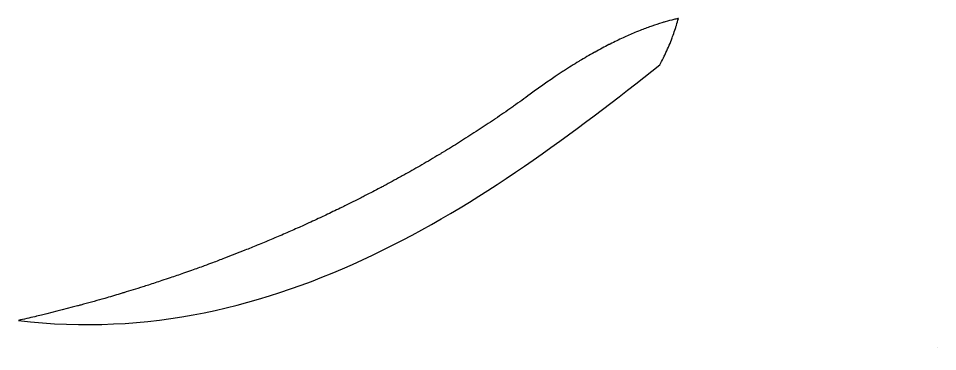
# Model space of a CAD drawing. Header units: centimetres. Extents: x -10.9 to 10.9, y -3.7 to 5.7.
# Drawn here: x -5.833 to -3.047, y -1.114 to -0.104 of the extents above; entities that cross this region are included whole.
import ezdxf

# ---------------------------------------------------------------- set-up
doc = ezdxf.new("R2010")
doc.units = ezdxf.units.CM
doc.header["$MEASUREMENT"] = 0
doc.layers.add('Camada 1', color=7, linetype='Continuous')

msp = doc.modelspace()

# ---------------------------------------------------------------- linework, layer by layer
at = {"layer": 'Camada 1'}
for points, knots in [([(-3.83234, -0.10446), (-3.83425, -0.11152), (-3.83631, -0.11859), (-3.83856, -0.12552), (-3.83856, -0.12552), (-3.83949, -0.12867), (-3.84047, -0.13176), (-3.84142, -0.13473), (-3.84142, -0.13473), (-3.8437, -0.14187), (-3.84613, -0.14883), (-3.84859, -0.15579), (-3.84859, -0.15579), (-3.8496, -0.15844), (-3.85055, -0.16106), (-3.85155, -0.16354), (-3.85155, -0.16354), (-3.85425, -0.17103), (-3.85713, -0.17833), (-3.8601, -0.1855), (-3.8601, -0.1855), (-3.86095, -0.18756), (-3.86185, -0.1895), (-3.86267, -0.19151), (-3.86267, -0.19151), (-3.86587, -0.1991), (-3.86926, -0.20649), (-3.87264, -0.21376), (-3.87264, -0.21376), (-3.87354, -0.21551), (-3.87425, -0.21723), (-3.8751, -0.21889), (-3.8751, -0.21889), (-3.8788, -0.22632), (-3.88256, -0.2336), (-3.88637, -0.2408), (-3.88637, -0.2408), (-3.88714, -0.24218), (-3.88785, -0.2435), (-3.88865, -0.2449), (-3.88865, -0.2449), (-4.40408, -0.65532), (-5.04641, -1.11416), (-5.83289, -1.01986), (-5.83289, -1.01986), (-5.83278, -1.01986), (-5.8326, -1.01975), (-5.83247, -1.01975), (-5.83247, -1.01975), (-5.81596, -1.01605), (-5.79945, -1.01213), (-5.78291, -1.00829), (-5.78291, -1.00829), (-5.78124, -1.00789), (-5.77966, -1.00752), (-5.77799, -1.00697), (-5.77799, -1.00697), (-5.73666, -0.99731), (-5.69531, -0.98689), (-5.65398, -0.97575), (-5.65398, -0.97575), (-5.65059, -0.97477), (-5.64721, -0.9739), (-5.64382, -0.973), (-5.64382, -0.973), (-5.62234, -0.96723), (-5.60088, -0.96128), (-5.5795, -0.95514), (-5.5795, -0.95514), (-5.57662, -0.95432), (-5.57392, -0.9535), (-5.57117, -0.95279), (-5.57117, -0.95279), (-5.55548, -0.94829), (-5.53987, -0.94366), (-5.52431, -0.93898), (-5.52431, -0.93898), (-5.52058, -0.93782), (-5.51677, -0.93668), (-5.51309, -0.93559), (-5.51309, -0.93559), (-5.49409, -0.92985), (-5.47512, -0.92395), (-5.45615, -0.91794), (-5.45615, -0.91794), (-5.45036, -0.91609), (-5.44443, -0.91416), (-5.43853, -0.91233), (-5.43853, -0.91233), (-5.42496, -0.90799), (-5.41162, -0.90357), (-5.39805, -0.89905), (-5.39805, -0.89905), (-5.38958, -0.89625), (-5.38117, -0.89339), (-5.3727, -0.89061), (-5.3727, -0.89061), (-5.35934, -0.88606), (-5.34616, -0.88151), (-5.33277, -0.87685), (-5.33277, -0.87685), (-5.32462, -0.87399), (-5.31631, -0.87113), (-5.30798, -0.8682), (-5.30798, -0.8682), (-5.29512, -0.86357), (-5.28229, -0.85897), (-5.2694, -0.85428), (-5.2694, -0.85428), (-5.26114, -0.85116), (-5.25281, -0.84809), (-5.24437, -0.84497), (-5.24437, -0.84497), (-5.23233, -0.84055), (-5.2204, -0.836), (-5.20839, -0.83145), (-5.20839, -0.83145), (-5.19802, -0.8274), (-5.18749, -0.82335), (-5.17709, -0.81931), (-5.17709, -0.81931), (-5.16688, -0.81531), (-5.15648, -0.81121), (-5.14616, -0.80711), (-5.14616, -0.80711), (-5.13372, -0.80208), (-5.12134, -0.79711), (-5.10883, -0.79192), (-5.10883, -0.79192), (-5.10177, -0.78914), (-5.09473, -0.78623), (-5.08772, -0.78329), (-5.08772, -0.78329), (-5.07356, -0.77736), (-5.05952, -0.77141), (-5.04549, -0.76538), (-5.04549, -0.76538), (-5.03837, -0.76236), (-5.03131, -0.75935), (-5.02422, -0.75623), (-5.02422, -0.75623), (-5.01017, -0.7502), (-4.99617, -0.74395), (-4.98223, -0.73774), (-4.98223, -0.73774), (-4.9762, -0.73509), (-4.97022, -0.73229), (-4.96424, -0.72964), (-4.96424, -0.72964), (-4.94881, -0.72265), (-4.93355, -0.71562), (-4.91826, -0.7085), (-4.91826, -0.7085), (-4.91254, -0.70577), (-4.90686, -0.70313), (-4.90117, -0.7004), (-4.90117, -0.7004), (-4.88664, -0.69352), (-4.87209, -0.68656), (-4.85762, -0.67942), (-4.85762, -0.67942), (-4.8528, -0.6772), (-4.84809, -0.67484), (-4.84333, -0.67249), (-4.84333, -0.67249), (-4.82695, -0.66445), (-4.81057, -0.65624), (-4.7943, -0.64794), (-4.7943, -0.64794), (-4.78993, -0.64588), (-4.78573, -0.6436), (-4.78147, -0.64135), (-4.78147, -0.64135), (-4.76642, -0.63365), (-4.75139, -0.6259), (-4.73644, -0.61796), (-4.73644, -0.61796), (-4.73258, -0.61592), (-4.72866, -0.61391), (-4.72493, -0.6118), (-4.72493, -0.6118), (-4.70808, -0.60286), (-4.6913, -0.59368), (-4.67471, -0.58465), (-4.67471, -0.58465), (-4.67138, -0.58282), (-4.66812, -0.58087), (-4.66471, -0.57907), (-4.66471, -0.57907), (-4.64862, -0.57013), (-4.63251, -0.56108), (-4.61658, -0.55182), (-4.61658, -0.55182), (-4.61428, -0.5505), (-4.61192, -0.54925), (-4.60962, -0.54788), (-4.60962, -0.54788), (-4.5924, -0.53796), (-4.57517, -0.52782), (-4.55816, -0.51761), (-4.55816, -0.51761), (-4.55578, -0.51618), (-4.55345, -0.51475), (-4.55115, -0.51335), (-4.55115, -0.51335), (-4.53469, -0.50351), (-4.51832, -0.49348), (-4.50215, -0.4834), (-4.50215, -0.4834), (-4.50027, -0.48218), (-4.49826, -0.48112), (-4.49641, -0.47991), (-4.49641, -0.47991), (-4.47942, -0.46922), (-4.46252, -0.4584), (-4.44572, -0.44752), (-4.44572, -0.44752), (-4.44368, -0.44628), (-4.44159, -0.44477), (-4.43937, -0.44342), (-4.43937, -0.44342), (-4.42291, -0.43265), (-4.40643, -0.42172), (-4.39018, -0.41072), (-4.39018, -0.41072), (-4.38923, -0.41008), (-4.38833, -0.40948), (-4.38735, -0.40881), (-4.38735, -0.40881), (-4.37055, -0.39738), (-4.3538, -0.38582), (-4.33716, -0.3741), (-4.33716, -0.3741), (-4.33557, -0.37299), (-4.33388, -0.3718), (-4.33237, -0.37069), (-4.33237, -0.37069), (-4.31546, -0.35884), (-4.29874, -0.34682), (-4.28215, -0.33457), (-4.28215, -0.33457), (-4.24762, -0.30904), (-4.21402, -0.28581), (-4.18161, -0.26467), (-4.18161, -0.26467), (-4.18127, -0.26448), (-4.1809, -0.26422), (-4.1805, -0.26393), (-4.1805, -0.26393), (-4.16481, -0.25385), (-4.14931, -0.24414), (-4.13417, -0.23496), (-4.13417, -0.23496), (-4.13348, -0.23438), (-4.13264, -0.23401), (-4.13197, -0.23353), (-4.13197, -0.23353), (-4.11692, -0.22451), (-4.10212, -0.21594), (-4.0876, -0.20779), (-4.0876, -0.20779), (-4.08678, -0.20731), (-4.08591, -0.20686), (-4.0849, -0.20639), (-4.0849, -0.20639), (-4.07072, -0.19848), (-4.0568, -0.19102), (-4.0431, -0.18401), (-4.0431, -0.18401), (-4.04191, -0.18335), (-4.04069, -0.18279), (-4.03937, -0.18218), (-4.03937, -0.18218), (-4.02603, -0.1753), (-4.01294, -0.16906), (-4.00005, -0.16313), (-4.00005, -0.16313), (-3.99873, -0.16255), (-3.99746, -0.16178), (-3.99619, -0.16125), (-3.99619, -0.16125), (-3.98373, -0.15569), (-3.97158, -0.15043), (-3.95955, -0.14545), (-3.95955, -0.14545), (-3.95738, -0.1445), (-3.9551, -0.14368), (-3.95296, -0.1428), (-3.95296, -0.1428), (-3.94177, -0.13828), (-3.93076, -0.1341), (-3.91997, -0.13021), (-3.91997, -0.13021), (-3.91754, -0.12936), (-3.91502, -0.12854), (-3.91261, -0.12759), (-3.91261, -0.12759), (-3.90234, -0.1241), (-3.89232, -0.12079), (-3.88239, -0.11783), (-3.88239, -0.11783), (-3.87914, -0.11685), (-3.87591, -0.11585), (-3.87265, -0.11495), (-3.87265, -0.11495), (-3.8636, -0.11238), (-3.85474, -0.1099), (-3.8459, -0.10778), (-3.8459, -0.10778), (-3.84198, -0.10683), (-3.83799, -0.10587), (-3.8341, -0.10503), (-3.8341, -0.10503), (-3.83353, -0.10467), (-3.83298, -0.10462), (-3.83234, -0.10446), (-3.83234, -0.10446), (-3.83234, -0.10446), (-3.83234, -0.10446), (-3.83234, -0.10446)], [0, 0, 0, 0, 0.0123456790123457, 0.0123456790123457, 0.0123456790123457, 0.0123456790123457, 0.0246913580246914, 0.0246913580246914, 0.0246913580246914, 0.0246913580246914, 0.037037037037037, 0.037037037037037, 0.037037037037037, 0.037037037037037, 0.0493827160493827, 0.0493827160493827, 0.0493827160493827, 0.0493827160493827, 0.0617283950617284, 0.0617283950617284, 0.0617283950617284, 0.0617283950617284, 0.0740740740740741, 0.0740740740740741, 0.0740740740740741, 0.0740740740740741, 0.0864197530864197, 0.0864197530864197, 0.0864197530864197, 0.0864197530864197, 0.0987654320987654, 0.0987654320987654, 0.0987654320987654, 0.0987654320987654, 0.1111111111111111, 0.1111111111111111, 0.1111111111111111, 0.1111111111111111, 0.1234567901234568, 0.1234567901234568, 0.1234567901234568, 0.1234567901234568, 0.1358024691358025, 0.1358024691358025, 0.1358024691358025, 0.1358024691358025, 0.1481481481481481, 0.1481481481481481, 0.1481481481481481, 0.1481481481481481, 0.1604938271604938, 0.1604938271604938, 0.1604938271604938, 0.1604938271604938, 0.1728395061728395, 0.1728395061728395, 0.1728395061728395, 0.1728395061728395, 0.1851851851851852, 0.1851851851851852, 0.1851851851851852, 0.1851851851851852, 0.1975308641975309, 0.1975308641975309, 0.1975308641975309, 0.1975308641975309, 0.2098765432098765, 0.2098765432098765, 0.2098765432098765, 0.2098765432098765, 0.2222222222222222, 0.2222222222222222, 0.2222222222222222, 0.2222222222222222, 0.2345679012345679, 0.2345679012345679, 0.2345679012345679, 0.2345679012345679, 0.2469135802469136, 0.2469135802469136, 0.2469135802469136, 0.2469135802469136, 0.2592592592592592, 0.2592592592592592, 0.2592592592592592, 0.2592592592592592, 0.2716049382716049, 0.2716049382716049, 0.2716049382716049, 0.2716049382716049, 0.2839506172839506, 0.2839506172839506, 0.2839506172839506, 0.2839506172839506, 0.2962962962962963, 0.2962962962962963, 0.2962962962962963, 0.2962962962962963, 0.308641975308642, 0.308641975308642, 0.308641975308642, 0.308641975308642, 0.3209876543209876, 0.3209876543209876, 0.3209876543209876, 0.3209876543209876, 0.3333333333333333, 0.3333333333333333, 0.3333333333333333, 0.3333333333333333, 0.345679012345679, 0.345679012345679, 0.345679012345679, 0.345679012345679, 0.3580246913580247, 0.3580246913580247, 0.3580246913580247, 0.3580246913580247, 0.3703703703703703, 0.3703703703703703, 0.3703703703703703, 0.3703703703703703, 0.382716049382716, 0.382716049382716, 0.382716049382716, 0.382716049382716, 0.3950617283950617, 0.3950617283950617, 0.3950617283950617, 0.3950617283950617, 0.4074074074074074, 0.4074074074074074, 0.4074074074074074, 0.4074074074074074, 0.4197530864197531, 0.4197530864197531, 0.4197530864197531, 0.4197530864197531, 0.4320987654320987, 0.4320987654320987, 0.4320987654320987, 0.4320987654320987, 0.4444444444444444, 0.4444444444444444, 0.4444444444444444, 0.4444444444444444, 0.4567901234567901, 0.4567901234567901, 0.4567901234567901, 0.4567901234567901, 0.4691358024691358, 0.4691358024691358, 0.4691358024691358, 0.4691358024691358, 0.4814814814814815, 0.4814814814814815, 0.4814814814814815, 0.4814814814814815, 0.4938271604938271, 0.4938271604938271, 0.4938271604938271, 0.4938271604938271, 0.5061728395061729, 0.5061728395061729, 0.5061728395061729, 0.5061728395061729, 0.5185185185185185, 0.5185185185185185, 0.5185185185185185, 0.5185185185185185, 0.5308641975308642, 0.5308641975308642, 0.5308641975308642, 0.5308641975308642, 0.5432098765432098, 0.5432098765432098, 0.5432098765432098, 0.5432098765432098, 0.5555555555555556, 0.5555555555555556, 0.5555555555555556, 0.5555555555555556, 0.5679012345679012, 0.5679012345679012, 0.5679012345679012, 0.5679012345679012, 0.5802469135802469, 0.5802469135802469, 0.5802469135802469, 0.5802469135802469, 0.5925925925925926, 0.5925925925925926, 0.5925925925925926, 0.5925925925925926, 0.6049382716049383, 0.6049382716049383, 0.6049382716049383, 0.6049382716049383, 0.6172839506172839, 0.6172839506172839, 0.6172839506172839, 0.6172839506172839, 0.6296296296296297, 0.6296296296296297, 0.6296296296296297, 0.6296296296296297, 0.6419753086419753, 0.6419753086419753, 0.6419753086419753, 0.6419753086419753, 0.654320987654321, 0.654320987654321, 0.654320987654321, 0.654320987654321, 0.6666666666666666, 0.6666666666666666, 0.6666666666666666, 0.6666666666666666, 0.6790123456790124, 0.6790123456790124, 0.6790123456790124, 0.6790123456790124, 0.691358024691358, 0.691358024691358, 0.691358024691358, 0.691358024691358, 0.7037037037037037, 0.7037037037037037, 0.7037037037037037, 0.7037037037037037, 0.7160493827160493, 0.7160493827160493, 0.7160493827160493, 0.7160493827160493, 0.7283950617283951, 0.7283950617283951, 0.7283950617283951, 0.7283950617283951, 0.7407407407407407, 0.7407407407407407, 0.7407407407407407, 0.7407407407407407, 0.7530864197530864, 0.7530864197530864, 0.7530864197530864, 0.7530864197530864, 0.7654320987654321, 0.7654320987654321, 0.7654320987654321, 0.7654320987654321, 0.7777777777777778, 0.7777777777777778, 0.7777777777777778, 0.7777777777777778, 0.7901234567901234, 0.7901234567901234, 0.7901234567901234, 0.7901234567901234, 0.8024691358024691, 0.8024691358024691, 0.8024691358024691, 0.8024691358024691, 0.8148148148148148, 0.8148148148148148, 0.8148148148148148, 0.8148148148148148, 0.8271604938271605, 0.8271604938271605, 0.8271604938271605, 0.8271604938271605, 0.8395061728395061, 0.8395061728395061, 0.8395061728395061, 0.8395061728395061, 0.8518518518518519, 0.8518518518518519, 0.8518518518518519, 0.8518518518518519, 0.8641975308641975, 0.8641975308641975, 0.8641975308641975, 0.8641975308641975, 0.8765432098765432, 0.8765432098765432, 0.8765432098765432, 0.8765432098765432, 0.8888888888888888, 0.8888888888888888, 0.8888888888888888, 0.8888888888888888, 0.9012345679012346, 0.9012345679012346, 0.9012345679012346, 0.9012345679012346, 0.9135802469135802, 0.9135802469135802, 0.9135802469135802, 0.9135802469135802, 0.9259259259259259, 0.9259259259259259, 0.9259259259259259, 0.9259259259259259, 0.9382716049382716, 0.9382716049382716, 0.9382716049382716, 0.9382716049382716, 0.9506172839506173, 0.9506172839506173, 0.9506172839506173, 0.9506172839506173, 0.9629629629629629, 0.9629629629629629, 0.9629629629629629, 0.9629629629629629, 0.9753086419753086, 0.9753086419753086, 0.9753086419753086, 0.9753086419753086, 1, 1, 1, 1]), ([(-3.0468, -1.10038), (-3.0468, -1.10038), (-3.0468, -1.10038), (-3.0468, -1.10038), (-3.0468, -1.10038), (-3.0468, -1.10038), (-3.0468, -1.10038), (-3.0468, -1.10038)], [0, 0, 0, 0, 0.3333333333333333, 0.3333333333333333, 0.3333333333333333, 0.3333333333333333, 1, 1, 1, 1])]:
    msp.add_open_spline(points, degree=3, knots=knots, dxfattribs=at)

doc.saveas('drawing.dxf')
